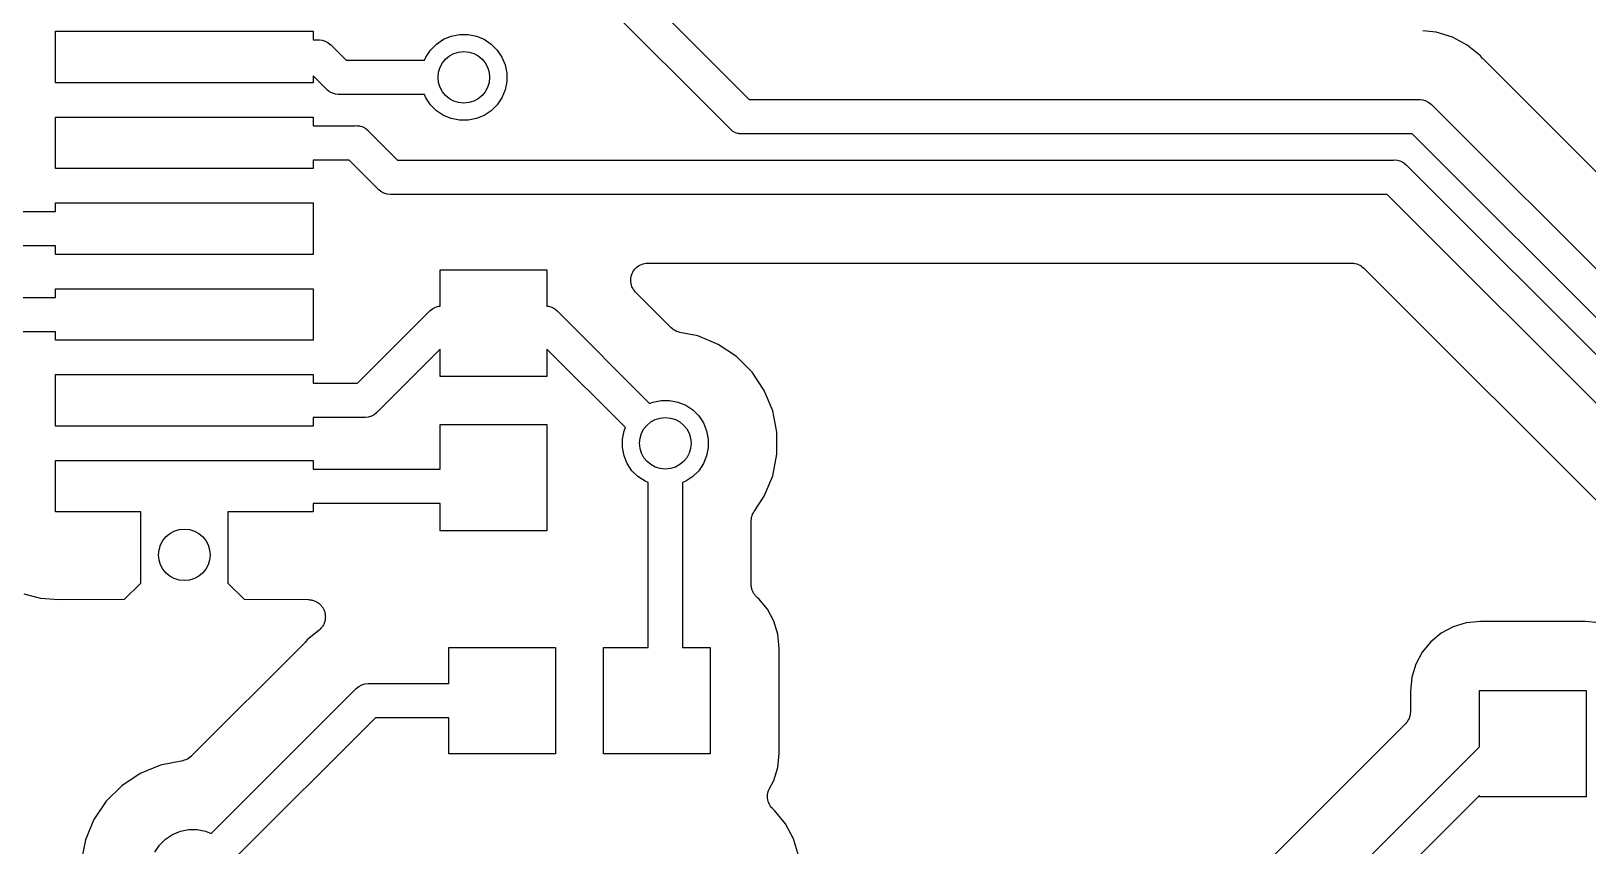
# Model space of a CAD drawing. Extents: x 4.8 to 7.88, y -6.14 to -3.94.
# Drawn here: x 7.0791 to 7.4359, y -4.7478 to -4.561 of the extents above; entities that cross this region are included whole.
import ezdxf

# ---------------------------------------------------------------- set-up
doc = ezdxf.new("R2010")
doc.units = 0
doc.header["$MEASUREMENT"] = 0
doc.layers.add('BLACK', color=7, linetype='CONTINUOUS')

msp = doc.modelspace()

# ---------------------------------------------------------------- linework, layer by layer
at = {"layer": 'BLACK', "linetype": 'CONTINUOUS'}
for p, q in [((7.16966, -4.50267), (7.24366, -4.57668)), ((7.23911, -4.58326), (7.1651, -4.50925)), ((7.08465, -4.57283), (7.08465, -4.56102)), ((7.08465, -4.56102), (7.1437, -4.56102)), ((7.1437, -4.56102), (7.1437, -4.56299)), ((7.1437, -4.56299), (7.14476, -4.56299)), ((7.14476, -4.56299), (7.14495, -4.56297)), ((7.14495, -4.56297), (7.14514, -4.56299)), ((7.14514, -4.56299), (7.14514, -4.56299)), ((7.14514, -4.56299), (7.14572, -4.56305)), ((7.14572, -4.56305), (7.14646, -4.56327)), ((7.14646, -4.56327), (7.14715, -4.56364)), ((7.17196, -4.56394), (7.17357, -4.56286)), ((7.17357, -4.56286), (7.17536, -4.56212)), ((7.17536, -4.56212), (7.17726, -4.56174)), ((7.17726, -4.56174), (7.1792, -4.56174)), ((7.1792, -4.56174), (7.1811, -4.56212)), ((7.1811, -4.56212), (7.18289, -4.56286)), ((7.18289, -4.56286), (7.1845, -4.56394)), ((7.40108, -4.56121), (7.398, -4.56091)), ((7.40479, -4.56234), (7.40108, -4.56121)), ((7.40821, -4.56417), (7.40479, -4.56234)), ((7.14715, -4.56364), (7.14775, -4.56413)), ((7.14775, -4.56413), (7.14787, -4.56428)), ((7.14787, -4.56428), (7.15123, -4.56764)), ((7.16921, -4.56764), (7.16951, -4.56692)), ((7.16951, -4.56692), (7.17058, -4.56531)), ((7.17058, -4.56531), (7.17196, -4.56394)), ((7.1845, -4.56394), (7.18588, -4.56531)), ((7.18588, -4.56531), (7.18695, -4.56692)), ((7.18695, -4.56692), (7.18769, -4.56871)), ((7.41121, -4.56663), (7.40821, -4.56417)), ((7.41171, -4.56723), (7.41121, -4.56663)), ((7.15123, -4.56764), (7.16921, -4.56764)), ((7.18769, -4.56871), (7.18807, -4.57061)), ((7.41182, -4.56735), (7.41171, -4.56723)), ((7.41193, -4.56748), (7.41182, -4.56735)), ((7.41197, -4.56752), (7.41193, -4.56748)), ((7.56428, -4.71983), (7.41197, -4.56752)), ((7.1437, -4.57283), (7.08465, -4.57283)), ((7.14668, -4.57423), (7.1437, -4.57125)), ((7.1437, -4.57125), (7.1437, -4.57283)), ((7.18807, -4.57255), (7.18769, -4.57445)), ((7.18807, -4.57061), (7.18807, -4.57255)), ((7.1468, -4.57438), (7.14668, -4.57423)), ((7.14695, -4.5745), (7.1468, -4.57438)), ((7.14704, -4.57457), (7.14695, -4.5745)), ((7.14695, -4.5745), (7.14695, -4.5745)), ((7.1474, -4.57487), (7.14704, -4.57457)), ((7.14809, -4.57524), (7.1474, -4.57487)), ((7.14883, -4.57546), (7.14809, -4.57524)), ((7.14941, -4.57552), (7.14883, -4.57546)), ((7.1496, -4.57554), (7.14941, -4.57552)), ((7.14941, -4.57552), (7.14941, -4.57552)), ((7.14979, -4.57552), (7.1496, -4.57554)), ((7.16921, -4.57552), (7.14979, -4.57552)), ((7.16951, -4.57624), (7.16921, -4.57552)), ((7.17058, -4.57785), (7.16951, -4.57624)), ((7.18695, -4.57624), (7.18588, -4.57785)), ((7.18769, -4.57445), (7.18695, -4.57624)), ((7.24366, -4.57668), (7.39703, -4.57668)), ((7.39703, -4.57668), (7.39723, -4.57666)), ((7.39723, -4.57666), (7.39742, -4.57668)), ((7.39742, -4.57668), (7.39742, -4.57668)), ((7.39742, -4.57668), (7.398, -4.57673)), ((7.398, -4.57673), (7.39874, -4.57696)), ((7.39874, -4.57696), (7.39942, -4.57732)), ((7.39942, -4.57732), (7.40002, -4.57782)), ((7.08465, -4.59252), (7.08465, -4.58071)), ((7.08465, -4.58071), (7.1437, -4.58071)), ((7.1437, -4.58071), (7.1437, -4.58268)), ((7.17196, -4.57923), (7.17058, -4.57785)), ((7.17357, -4.5803), (7.17196, -4.57923)), ((7.17536, -4.58104), (7.17357, -4.5803)), ((7.17726, -4.58142), (7.17536, -4.58104)), ((7.1811, -4.58104), (7.1792, -4.58142)), ((7.18289, -4.5803), (7.1811, -4.58104)), ((7.1845, -4.57923), (7.18289, -4.5803)), ((7.18588, -4.57785), (7.1845, -4.57923)), ((7.40002, -4.57782), (7.40015, -4.57797)), ((7.40015, -4.57797), (7.55383, -4.73165)), ((7.1437, -4.58268), (7.15335, -4.58268)), ((7.15335, -4.58268), (7.15354, -4.58266)), ((7.15354, -4.58266), (7.15374, -4.58268)), ((7.15374, -4.58268), (7.15374, -4.58268)), ((7.15374, -4.58268), (7.15432, -4.58273)), ((7.15432, -4.58273), (7.15506, -4.58296)), ((7.15506, -4.58296), (7.15574, -4.58332)), ((7.15574, -4.58332), (7.15634, -4.58382)), ((7.15634, -4.58382), (7.15646, -4.58397)), ((7.15646, -4.58397), (7.16305, -4.59055)), ((7.1792, -4.58142), (7.17726, -4.58142)), ((7.23923, -4.58341), (7.23911, -4.58326)), ((7.23983, -4.5839), (7.23923, -4.58341)), ((7.24052, -4.58427), (7.23983, -4.5839)), ((7.241, -4.58442), (7.24052, -4.58427)), ((7.24126, -4.58449), (7.241, -4.58442)), ((7.24134, -4.5845), (7.24126, -4.58449)), ((7.24184, -4.58455), (7.24134, -4.5845)), ((7.24203, -4.58457), (7.24184, -4.58455)), ((7.24184, -4.58455), (7.24184, -4.58455)), ((7.24222, -4.58455), (7.24203, -4.58457)), ((7.39559, -4.58455), (7.24222, -4.58455)), ((7.54724, -4.7362), (7.39559, -4.58455)), ((7.15191, -4.59055), (7.1437, -4.59055)), ((7.1437, -4.59055), (7.1437, -4.59252)), ((7.1585, -4.59714), (7.15191, -4.59055)), ((7.16305, -4.59055), (7.39129, -4.59055)), ((7.39129, -4.59055), (7.39148, -4.59053)), ((7.39148, -4.59053), (7.39225, -4.59061)), ((7.39225, -4.59061), (7.39299, -4.59083)), ((7.39299, -4.59083), (7.39299, -4.59083)), ((7.39299, -4.59083), (7.39368, -4.5912)), ((7.39368, -4.5912), (7.39428, -4.59169)), ((7.39428, -4.59169), (7.3944, -4.59184)), ((7.3944, -4.59184), (7.53995, -4.7374)), ((7.1437, -4.59252), (7.08465, -4.59252)), ((7.15862, -4.59729), (7.1585, -4.59714)), ((7.15877, -4.59741), (7.15862, -4.59729)), ((7.15922, -4.59778), (7.15877, -4.59741)), ((7.15877, -4.59741), (7.15877, -4.59741)), ((7.1599, -4.59814), (7.15922, -4.59778)), ((7.16065, -4.59837), (7.1599, -4.59814)), ((7.16142, -4.59844), (7.16065, -4.59837)), ((7.16161, -4.59843), (7.16142, -4.59844)), ((7.38985, -4.59843), (7.16161, -4.59843)), ((7.53337, -4.74195), (7.38985, -4.59843)), ((6.62618, -4.60236), (7.08465, -4.60236)), ((7.08465, -4.60236), (7.08465, -4.60039)), ((7.08465, -4.60039), (7.1437, -4.60039)), ((7.1437, -4.60039), (7.1437, -4.6122)), ((7.08465, -4.61024), (6.62761, -4.61024)), ((7.08465, -4.6122), (7.08465, -4.61024)), ((7.1437, -4.6122), (7.08465, -4.6122)), ((7.17283, -4.62404), (7.17283, -4.61575)), ((7.17283, -4.61575), (7.19724, -4.61575)), ((7.19724, -4.61575), (7.19724, -4.62404)), ((7.21656, -4.61731), (7.21667, -4.61695)), ((7.21667, -4.61695), (7.21679, -4.61658)), ((7.21679, -4.61657), (7.21697, -4.61624)), ((7.21679, -4.61658), (7.21679, -4.61657)), ((7.21679, -4.61658), (7.21679, -4.61658)), ((7.21697, -4.61624), (7.21715, -4.61591)), ((7.21715, -4.61591), (7.21715, -4.6159)), ((7.21715, -4.6159), (7.21716, -4.6159)), ((7.21716, -4.6159), (7.21741, -4.6156)), ((7.21741, -4.6156), (7.21764, -4.61532)), ((7.21764, -4.61532), (7.21765, -4.61531)), ((7.21765, -4.61531), (7.21795, -4.61506)), ((7.21765, -4.61531), (7.21765, -4.61531)), ((7.21795, -4.61506), (7.21824, -4.61483)), ((7.21824, -4.61483), (7.21825, -4.61482)), ((7.21824, -4.61483), (7.21824, -4.61483)), ((7.21825, -4.61482), (7.21858, -4.61465)), ((7.21858, -4.61465), (7.21891, -4.61447)), ((7.21891, -4.61447), (7.21892, -4.61447)), ((7.21892, -4.61447), (7.21893, -4.61447)), ((7.21893, -4.61447), (7.21929, -4.61436)), ((7.21929, -4.61436), (7.21965, -4.61425)), ((7.21965, -4.61425), (7.21966, -4.61425)), ((7.21966, -4.61425), (7.22004, -4.61421)), ((7.21966, -4.61425), (7.21966, -4.61425)), ((7.22004, -4.61421), (7.22041, -4.61417)), ((7.22041, -4.61417), (7.38169, -4.61417)), ((7.38169, -4.61417), (7.38171, -4.61417)), ((7.38171, -4.61417), (7.38171, -4.61417)), ((7.38171, -4.61417), (7.38171, -4.61417)), ((7.38171, -4.61417), (7.38175, -4.61417)), ((7.38175, -4.61417), (7.38211, -4.61421)), ((7.38211, -4.61421), (7.38247, -4.61425)), ((7.38247, -4.61425), (7.38249, -4.61426)), ((7.38249, -4.61426), (7.38251, -4.61426)), ((7.38251, -4.61426), (7.38286, -4.61437)), ((7.38286, -4.61437), (7.38321, -4.61448)), ((7.38321, -4.61448), (7.38323, -4.61449)), ((7.38323, -4.61449), (7.38324, -4.61449)), ((7.38324, -4.61449), (7.38356, -4.61467)), ((7.38356, -4.61467), (7.38388, -4.61484)), ((7.38388, -4.61484), (7.3839, -4.61485)), ((7.3839, -4.61485), (7.38392, -4.61486)), ((7.38392, -4.61486), (7.3842, -4.61509)), ((7.3842, -4.61509), (7.38448, -4.61533)), ((7.38448, -4.61533), (7.45879, -4.68964)), ((7.08465, -4.62205), (7.08465, -4.62008)), ((7.08465, -4.62008), (7.1437, -4.62008)), ((7.1437, -4.62008), (7.1437, -4.63189)), ((7.21648, -4.61807), (7.21652, -4.61771)), ((7.21648, -4.61808), (7.21648, -4.61807)), ((7.21651, -4.61847), (7.21648, -4.61808)), ((7.21648, -4.61808), (7.21648, -4.61808)), ((7.21654, -4.61883), (7.21651, -4.61847)), ((7.21652, -4.61771), (7.21656, -4.61732)), ((7.21655, -4.61884), (7.21654, -4.61883)), ((7.21655, -4.61885), (7.21655, -4.61884)), ((7.21665, -4.61921), (7.21655, -4.61885)), ((7.21656, -4.61732), (7.21656, -4.61731)), ((7.21656, -4.61731), (7.21656, -4.61731)), ((7.21676, -4.61957), (7.21665, -4.61921)), ((7.21676, -4.61958), (7.21676, -4.61957)), ((7.21676, -4.61959), (7.21676, -4.61958)), ((7.21694, -4.61991), (7.21676, -4.61959)), ((7.21711, -4.62025), (7.21694, -4.61991)), ((7.21712, -4.62026), (7.21711, -4.62025)), ((7.21712, -4.62027), (7.21712, -4.62026)), ((7.21735, -4.62056), (7.21712, -4.62027)), ((6.62798, -4.62205), (7.08465, -4.62205)), ((7.17223, -4.62414), (7.17246, -4.62407)), ((7.17246, -4.62407), (7.17254, -4.62406)), ((7.17254, -4.62406), (7.17283, -4.62404)), ((7.19724, -4.62404), (7.19762, -4.62407)), ((7.19762, -4.62407), (7.19836, -4.6243)), ((7.21759, -4.62085), (7.21735, -4.62056)), ((7.2176, -4.62086), (7.21759, -4.62085)), ((7.2176, -4.62087), (7.2176, -4.62086)), ((7.2176, -4.62086), (7.2176, -4.62086)), ((7.21763, -4.62089), (7.2176, -4.62087)), ((7.22575, -4.62901), (7.21763, -4.62089)), ((7.15388, -4.64173), (7.17031, -4.62531)), ((7.17031, -4.62531), (7.17043, -4.62516)), ((7.17043, -4.62516), (7.17103, -4.62466)), ((7.17103, -4.62466), (7.17171, -4.6243)), ((7.17171, -4.6243), (7.17223, -4.62414)), ((7.19836, -4.6243), (7.19905, -4.62466)), ((7.19905, -4.62466), (7.19965, -4.62516)), ((7.19965, -4.62516), (7.19977, -4.62531)), ((7.19977, -4.62531), (7.22081, -4.64635)), ((7.08465, -4.62992), (6.62941, -4.62992)), ((7.08465, -4.63189), (7.08465, -4.62992)), ((7.22603, -4.62924), (7.22575, -4.62901)), ((7.2263, -4.62947), (7.22603, -4.62924)), ((7.22632, -4.62948), (7.2263, -4.62947)), ((7.22634, -4.6295), (7.22632, -4.62948)), ((7.22666, -4.62967), (7.22634, -4.6295)), ((7.22698, -4.62984), (7.22666, -4.62967)), ((7.227, -4.62985), (7.22698, -4.62984)), ((7.22702, -4.62986), (7.227, -4.62985)), ((7.22736, -4.62997), (7.22702, -4.62986)), ((7.22771, -4.63008), (7.22736, -4.62997)), ((7.22775, -4.63008), (7.22771, -4.63008)), ((7.22776, -4.63009), (7.22775, -4.63008)), ((7.22775, -4.63008), (7.22775, -4.63008)), ((7.22775, -4.63008), (7.22775, -4.63008)), ((7.23187, -4.6309), (7.22776, -4.63009)), ((7.23653, -4.63283), (7.23187, -4.6309)), ((7.1437, -4.63189), (7.08465, -4.63189)), ((7.17283, -4.63391), (7.15843, -4.64832)), ((7.17283, -4.64016), (7.17283, -4.63391)), ((7.21525, -4.65192), (7.19724, -4.63391)), ((7.19724, -4.63391), (7.19724, -4.64016)), ((7.24072, -4.63563), (7.23653, -4.63283)), ((7.24429, -4.6392), (7.24072, -4.63563)), ((7.08465, -4.65157), (7.08465, -4.63976)), ((7.08465, -4.63976), (7.1437, -4.63976)), ((7.1437, -4.63976), (7.1437, -4.64173)), ((7.1437, -4.64173), (7.15388, -4.64173)), ((7.19724, -4.64016), (7.17283, -4.64016)), ((7.24709, -4.64339), (7.24429, -4.6392)), ((7.24902, -4.64805), (7.24709, -4.64339)), ((7.15771, -4.64896), (7.15703, -4.64932)), ((7.15831, -4.64847), (7.15771, -4.64896)), ((7.15843, -4.64832), (7.15831, -4.64847)), ((7.22081, -4.64635), (7.22154, -4.64605)), ((7.22154, -4.64605), (7.22344, -4.64567)), ((7.22344, -4.64567), (7.22538, -4.64567)), ((7.22538, -4.64567), (7.22728, -4.64605)), ((7.22728, -4.64605), (7.22907, -4.64679)), ((7.22907, -4.64679), (7.23068, -4.64787)), ((7.23068, -4.64787), (7.23205, -4.64924)), ((7.25, -4.65299), (7.24902, -4.64805)), ((7.1437, -4.65157), (7.08465, -4.65157)), ((7.15532, -4.64961), (7.1437, -4.64961)), ((7.1437, -4.64961), (7.1437, -4.65157)), ((7.15551, -4.64963), (7.15532, -4.64961)), ((7.1557, -4.64961), (7.15551, -4.64963)), ((7.15628, -4.64955), (7.1557, -4.64961)), ((7.1557, -4.64961), (7.1557, -4.64961)), ((7.15703, -4.64932), (7.15628, -4.64955)), ((7.17283, -4.66142), (7.17283, -4.65118)), ((7.17283, -4.65118), (7.19724, -4.65118)), ((7.19724, -4.65118), (7.19724, -4.67559)), ((7.21457, -4.65454), (7.21495, -4.65264)), ((7.21495, -4.65264), (7.21525, -4.65192)), ((7.23205, -4.64924), (7.23313, -4.65085)), ((7.23313, -4.65085), (7.23387, -4.65264)), ((7.23387, -4.65264), (7.23425, -4.65454)), ((7.21457, -4.65648), (7.21457, -4.65454)), ((7.23425, -4.65454), (7.23425, -4.65648)), ((7.25, -4.65803), (7.25, -4.65299)), ((7.08465, -4.67126), (7.08465, -4.65945)), ((7.08465, -4.65945), (7.1437, -4.65945)), ((7.1437, -4.65945), (7.1437, -4.66142)), ((7.21495, -4.65838), (7.21457, -4.65648)), ((7.21569, -4.66017), (7.21495, -4.65838)), ((7.23387, -4.65838), (7.23313, -4.66017)), ((7.23425, -4.65648), (7.23387, -4.65838)), ((7.24902, -4.66298), (7.25, -4.65803)), ((7.1437, -4.66142), (7.17283, -4.66142)), ((7.21676, -4.66179), (7.21569, -4.66017)), ((7.21814, -4.66316), (7.21676, -4.66179)), ((7.21975, -4.66423), (7.21814, -4.66316)), ((7.23068, -4.66316), (7.22907, -4.66423)), ((7.23205, -4.66179), (7.23068, -4.66316)), ((7.23313, -4.66017), (7.23205, -4.66179)), ((7.24709, -4.66763), (7.24902, -4.66298)), ((7.22047, -4.66453), (7.21975, -4.66423)), ((7.22047, -4.70236), (7.22047, -4.66453)), ((7.22907, -4.66423), (7.22835, -4.66453)), ((7.22835, -4.66453), (7.22835, -4.70236)), ((7.17283, -4.66929), (7.1437, -4.66929)), ((7.1437, -4.66929), (7.1437, -4.67126)), ((7.17283, -4.67559), (7.17283, -4.66929)), ((7.24476, -4.67112), (7.24709, -4.66763)), ((7.10418, -4.67126), (7.08465, -4.67126)), ((7.10417, -4.6713), (7.10418, -4.67126)), ((7.10417, -4.67133), (7.10417, -4.6713)), ((7.10417, -4.67136), (7.10417, -4.67133)), ((7.10417, -4.67133), (7.10417, -4.67133)), ((7.10417, -4.67133), (7.10417, -4.67133)), ((7.10417, -4.68758), (7.10417, -4.67136)), ((7.1437, -4.67126), (7.12416, -4.67126)), ((7.12416, -4.67126), (7.12417, -4.67136)), ((7.12417, -4.67136), (7.12417, -4.68758)), ((7.24409, -4.67325), (7.24414, -4.67289)), ((7.24409, -4.6733), (7.24409, -4.67325)), ((7.24409, -4.67331), (7.24409, -4.6733)), ((7.24409, -4.6733), (7.24409, -4.6733)), ((7.24409, -4.6733), (7.24409, -4.6733)), ((7.24409, -4.68788), (7.24409, -4.67331)), ((7.24414, -4.67289), (7.24417, -4.67253)), ((7.24417, -4.67253), (7.24418, -4.67251)), ((7.24418, -4.67249), (7.24429, -4.67214)), ((7.24418, -4.67251), (7.24418, -4.67249)), ((7.24429, -4.67214), (7.2444, -4.6718)), ((7.2444, -4.6718), (7.24441, -4.67178)), ((7.24441, -4.67176), (7.24459, -4.67144)), ((7.24441, -4.67178), (7.24441, -4.67176)), ((7.24459, -4.67144), (7.24476, -4.67112)), ((7.19724, -4.67559), (7.17283, -4.67559)), ((7.10048, -4.69127), (7.10417, -4.68758)), ((7.12417, -4.68758), (7.12786, -4.69127)), ((7.24411, -4.68805), (7.24409, -4.68788)), ((7.24411, -4.68823), (7.24411, -4.68805)), ((7.24415, -4.68844), (7.24411, -4.68823)), ((7.0774, -4.69001), (7.08121, -4.69106)), ((7.08121, -4.69106), (7.08537, -4.69137)), ((7.08537, -4.69137), (7.10048, -4.69127)), ((7.12786, -4.69127), (7.14259, -4.69136)), ((7.14259, -4.69136), (7.14265, -4.69137)), ((7.14265, -4.69137), (7.14282, -4.69139)), ((7.14282, -4.69139), (7.14299, -4.69139)), ((7.14299, -4.69139), (7.1432, -4.69143)), ((7.1432, -4.69143), (7.14341, -4.69146)), ((7.14341, -4.69146), (7.14357, -4.69151)), ((7.14357, -4.69151), (7.14374, -4.69155)), ((7.14374, -4.69155), (7.14394, -4.69163)), ((7.14394, -4.69163), (7.14414, -4.69169)), ((7.14414, -4.69169), (7.14429, -4.69178)), ((7.14429, -4.69178), (7.14445, -4.69185)), ((7.14445, -4.69185), (7.14463, -4.69196)), ((7.24417, -4.68865), (7.24415, -4.68844)), ((7.24422, -4.68881), (7.24417, -4.68865)), ((7.24425, -4.68898), (7.24422, -4.68881)), ((7.24433, -4.68918), (7.24425, -4.68898)), ((7.24439, -4.68938), (7.24433, -4.68918)), ((7.24447, -4.68954), (7.24439, -4.68938)), ((7.24454, -4.6897), (7.24447, -4.68954)), ((7.24465, -4.68987), (7.24454, -4.6897)), ((7.24475, -4.69006), (7.24465, -4.68987)), ((7.24486, -4.69019), (7.24475, -4.69006)), ((7.24496, -4.69034), (7.24486, -4.69019)), ((7.2451, -4.69049), (7.24496, -4.69034)), ((7.24524, -4.69066), (7.2451, -4.69049)), ((7.24537, -4.69077), (7.24524, -4.69066)), ((7.24549, -4.69089), (7.24537, -4.69077)), ((7.24553, -4.69093), (7.24549, -4.69089)), ((7.24584, -4.69117), (7.24553, -4.69093)), ((7.2478, -4.69357), (7.24584, -4.69117)), ((7.14463, -4.69196), (7.14481, -4.69207)), ((7.14481, -4.69207), (7.14494, -4.69218)), ((7.14494, -4.69218), (7.14509, -4.69228)), ((7.14509, -4.69228), (7.14523, -4.69243)), ((7.14523, -4.69243), (7.1454, -4.69257)), ((7.1454, -4.69257), (7.1455, -4.6927)), ((7.1455, -4.6927), (7.14563, -4.69283)), ((7.14563, -4.69283), (7.14574, -4.693)), ((7.14574, -4.693), (7.14587, -4.69317)), ((7.14587, -4.69317), (7.14595, -4.69332)), ((7.14595, -4.69332), (7.14605, -4.69347)), ((7.14605, -4.69347), (7.14613, -4.69366)), ((7.14613, -4.69366), (7.14622, -4.69385)), ((7.14622, -4.69385), (7.14627, -4.69402)), ((7.14627, -4.69402), (7.14634, -4.69418)), ((7.14634, -4.69418), (7.14638, -4.69439)), ((7.14638, -4.69439), (7.14644, -4.69459)), ((7.14644, -4.69459), (7.14645, -4.69476)), ((7.14645, -4.69476), (7.14648, -4.69493)), ((7.14648, -4.69493), (7.14648, -4.69514)), ((7.14648, -4.69514), (7.1465, -4.69535)), ((7.1465, -4.69535), (7.14648, -4.69553)), ((7.24927, -4.69631), (7.2478, -4.69357)), ((7.14506, -4.69835), (7.14234, -4.70058)), ((7.14519, -4.69822), (7.14506, -4.69835)), ((7.14532, -4.69811), (7.14519, -4.69822)), ((7.14546, -4.69795), (7.14532, -4.69811)), ((7.14561, -4.6978), (7.14546, -4.69795)), ((7.1457, -4.69766), (7.14561, -4.6978)), ((7.14581, -4.69752), (7.1457, -4.69766)), ((7.14592, -4.69734), (7.14581, -4.69752)), ((7.14603, -4.69716), (7.14592, -4.69734)), ((7.1461, -4.697), (7.14603, -4.69716)), ((7.14618, -4.69685), (7.1461, -4.697)), ((7.14625, -4.69665), (7.14618, -4.69685)), ((7.14633, -4.69645), (7.14625, -4.69665)), ((7.14636, -4.69628), (7.14633, -4.69645)), ((7.14642, -4.69612), (7.14636, -4.69628)), ((7.14644, -4.69591), (7.14642, -4.69612)), ((7.14648, -4.6957), (7.14644, -4.69591)), ((7.14648, -4.69553), (7.14648, -4.6957)), ((7.25017, -4.69928), (7.24927, -4.69631)), ((7.40497, -4.69759), (7.40223, -4.69905)), ((7.40794, -4.69668), (7.40497, -4.69759)), ((7.41122, -4.69636), (7.40794, -4.69668)), ((7.43524, -4.69636), (7.41122, -4.69636)), ((7.43852, -4.69668), (7.43524, -4.69636)), ((7.14159, -4.70147), (7.11582, -4.72723)), ((7.14169, -4.70134), (7.14159, -4.70147)), ((7.14181, -4.70122), (7.14169, -4.70134)), ((7.14185, -4.70118), (7.14181, -4.70122)), ((7.14234, -4.70058), (7.14185, -4.70118)), ((7.1748, -4.71063), (7.1748, -4.70236)), ((7.1748, -4.70236), (7.19921, -4.70236)), ((7.19921, -4.70236), (7.19921, -4.72677)), ((7.21024, -4.72677), (7.21024, -4.70236)), ((7.21024, -4.70236), (7.22047, -4.70236)), ((7.22835, -4.70236), (7.23465, -4.70236)), ((7.23465, -4.70236), (7.23465, -4.72677)), ((7.25049, -4.70256), (7.25017, -4.69928)), ((7.25049, -4.72658), (7.25049, -4.70256)), ((7.39983, -4.70102), (7.39787, -4.70341)), ((7.40223, -4.69905), (7.39983, -4.70102)), ((7.3964, -4.70615), (7.3955, -4.70912)), ((7.39787, -4.70341), (7.3964, -4.70615)), ((7.3955, -4.70912), (7.39518, -4.7124)), ((7.12031, -4.74501), (7.15341, -4.71192)), ((7.15341, -4.71192), (7.15353, -4.71177)), ((7.15353, -4.71177), (7.15413, -4.71128)), ((7.15413, -4.71128), (7.15481, -4.71091)), ((7.15481, -4.71091), (7.15511, -4.71082)), ((7.15511, -4.71082), (7.15555, -4.71069)), ((7.15555, -4.71069), (7.15633, -4.71061)), ((7.15633, -4.71061), (7.15652, -4.71063)), ((7.15652, -4.71063), (7.1748, -4.71063)), ((7.39518, -4.7124), (7.39518, -4.71708)), ((7.41102, -4.72514), (7.41102, -4.7122)), ((7.41102, -4.7122), (7.43543, -4.7122)), ((7.43543, -4.7122), (7.43543, -4.73661)), ((7.15796, -4.7185), (7.12554, -4.75092)), ((7.1748, -4.7185), (7.15796, -4.7185)), ((7.1748, -4.72677), (7.1748, -4.7185)), ((7.39403, -4.71987), (7.26662, -4.84728)), ((7.39426, -4.71958), (7.39403, -4.71987)), ((7.39449, -4.71931), (7.39426, -4.71958)), ((7.3945, -4.71929), (7.39449, -4.71931)), ((7.39451, -4.71927), (7.3945, -4.71929)), ((7.39469, -4.71895), (7.39451, -4.71927)), ((7.39486, -4.71863), (7.39469, -4.71895)), ((7.39487, -4.71861), (7.39486, -4.71863)), ((7.39488, -4.7186), (7.39487, -4.71861)), ((7.39498, -4.71825), (7.39488, -4.7186)), ((7.39509, -4.7179), (7.39498, -4.71825)), ((7.3951, -4.71788), (7.39509, -4.7179)), ((7.39514, -4.7175), (7.3951, -4.71786)), ((7.3951, -4.71786), (7.3951, -4.71788)), ((7.39518, -4.71714), (7.39514, -4.7175)), ((7.39518, -4.71708), (7.39518, -4.7171)), ((7.39518, -4.7171), (7.39518, -4.7171)), ((7.39518, -4.7171), (7.39518, -4.7171)), ((7.39518, -4.7171), (7.39518, -4.71714)), ((7.1155, -4.7275), (7.11522, -4.72773)), ((7.11578, -4.72727), (7.1155, -4.7275)), ((7.11581, -4.72724), (7.11578, -4.72727)), ((7.11582, -4.72723), (7.11581, -4.72724)), ((7.11581, -4.72724), (7.11581, -4.72724)), ((7.11581, -4.72724), (7.11581, -4.72724)), ((7.19921, -4.72677), (7.1748, -4.72677)), ((7.23465, -4.72677), (7.21024, -4.72677)), ((7.25017, -4.72986), (7.25049, -4.72658)), ((7.27097, -4.86519), (7.41102, -4.72514)), ((7.10868, -4.72933), (7.10402, -4.73126)), ((7.11381, -4.72831), (7.10868, -4.72933)), ((7.11415, -4.7282), (7.11381, -4.72831)), ((7.1145, -4.7281), (7.11415, -4.7282)), ((7.11452, -4.72809), (7.1145, -4.7281)), ((7.11454, -4.72809), (7.11452, -4.72809)), ((7.11486, -4.72792), (7.11454, -4.72809)), ((7.11518, -4.72775), (7.11486, -4.72792)), ((7.1152, -4.72774), (7.11518, -4.72775)), ((7.11522, -4.72773), (7.1152, -4.72774)), ((7.24927, -4.73283), (7.25017, -4.72986)), ((7.09983, -4.73406), (7.09626, -4.73762)), ((7.10402, -4.73126), (7.09983, -4.73406)), ((7.24814, -4.73501), (7.24828, -4.73467)), ((7.24828, -4.73467), (7.24927, -4.73283)), ((7.09626, -4.73762), (7.09346, -4.74182)), ((7.24783, -4.7365), (7.24784, -4.73613)), ((7.24783, -4.73687), (7.24783, -4.7365)), ((7.24783, -4.73689), (7.24783, -4.73687)), ((7.24783, -4.7369), (7.24783, -4.73689)), ((7.2479, -4.73726), (7.24783, -4.7369)), ((7.24784, -4.7361), (7.24791, -4.73575)), ((7.24784, -4.73612), (7.24784, -4.7361)), ((7.24784, -4.73613), (7.24784, -4.73612)), ((7.24797, -4.73763), (7.2479, -4.73726)), ((7.24791, -4.73575), (7.24799, -4.73538)), ((7.24798, -4.73764), (7.24797, -4.73763)), ((7.24798, -4.73766), (7.24798, -4.73764)), ((7.24812, -4.738), (7.24798, -4.73766)), ((7.24799, -4.73536), (7.248, -4.73535)), ((7.24799, -4.73538), (7.24799, -4.73536)), ((7.248, -4.73535), (7.24814, -4.73501)), ((7.24826, -4.73834), (7.24812, -4.738)), ((7.41102, -4.73628), (7.27756, -4.86974)), ((7.41102, -4.73661), (7.41102, -4.73628)), ((7.43543, -4.73661), (7.41102, -4.73661)), ((7.09346, -4.74182), (7.09153, -4.74647)), ((7.24827, -4.73835), (7.24826, -4.73834)), ((7.24827, -4.73837), (7.24827, -4.73835)), ((7.24847, -4.73867), (7.24827, -4.73837)), ((7.24868, -4.73898), (7.24847, -4.73867)), ((7.24869, -4.73899), (7.24868, -4.73898)), ((7.2487, -4.73901), (7.24869, -4.73899)), ((7.24896, -4.73927), (7.2487, -4.73901)), ((7.24921, -4.73953), (7.24896, -4.73927)), ((7.24924, -4.73955), (7.24921, -4.73953)), ((7.24925, -4.73957), (7.24924, -4.73955)), ((7.24924, -4.73955), (7.24924, -4.73955)), ((7.24924, -4.73955), (7.24924, -4.73955)), ((7.24945, -4.73973), (7.24925, -4.73957)), ((7.25195, -4.74277), (7.24945, -4.73973)), ((7.10987, -4.74629), (7.11148, -4.74521)), ((7.11148, -4.74521), (7.11327, -4.74447)), ((7.11327, -4.74447), (7.11517, -4.74409)), ((7.11517, -4.74409), (7.11711, -4.74409)), ((7.11711, -4.74409), (7.11901, -4.74447)), ((7.11901, -4.74447), (7.12031, -4.74501)), ((7.2538, -4.74625), (7.25195, -4.74277)), ((7.09153, -4.74647), (7.09055, -4.75142)), ((7.10742, -4.74927), (7.1085, -4.74766)), ((7.1085, -4.74766), (7.10987, -4.74629)), ((7.25495, -4.75002), (7.2538, -4.74625))]:
    msp.add_line(p, q, dxfattribs=at)
at = {"layer": 'BLACK'}
for centre in [(7.17823, -4.57158), (7.22441, -4.65551), (7.11417, -4.6811)]:
    msp.add_circle(centre, 0.00591, dxfattribs=at)

doc.saveas('drawing.dxf')
